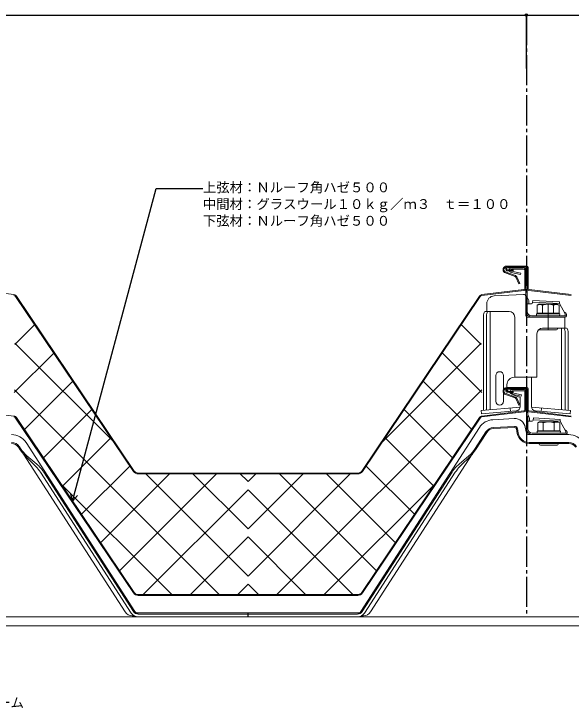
# Model space of a CAD drawing. Units: millimetres at full size, sheet at 1:3; details may follow other scales. Extents: x -1262 to 1258, y -891 to 1034.
# Drawn here: x 81 to 581, y -160 to 463 of the extents above; entities that cross this region are included whole.
import ezdxf
from ezdxf.enums import TextEntityAlignment as Align

# ---------------------------------------------------------------- set-up
doc = ezdxf.new("R2010")
doc.units = ezdxf.units.MM
doc.header["$LTSCALE"] = 3
doc.linetypes.add('CHAIN2', pattern=[12, 9, -1, 1, -1])
for name, color, linetype, lineweight in [('0-4_寸法線1', 5, 'Continuous', 25), ('0-6_名称1', 5, 'Continuous', 25), ('0-B_屋根1', 6, 'Continuous', 20), ('0-C_屋根2', 3, 'Continuous', 9), ('2-1_裏貼1', 2, 'Continuous', 18), ('2-A_タイトフレーム', 3, 'Continuous', 9), ('2-C_断熱金具', 7, 'Continuous', 5), ('3-0_吊子', 7, 'Continuous', 5), ('4-2_H鋼1', 2, 'Continuous', 18)]:
    doc.layers.add(name, color=color, linetype=linetype, lineweight=lineweight)
doc.styles.add('ＭＳ ゴシック', font='')
doc.styles.get('ＭＳ ゴシック').set_extended_font_data('MS Gothic')

msp = doc.modelspace()

# ---------------------------------------------------------------- linework, layer by layer
at = {"layer": '0-4_寸法線1'}
for p, q in [((41.179, 462.211), (541.179, 462.211)), ((541.179, 414.274), (541.179, 462.391)), ((541.179, 462.274), (541.179, 462.391)), ((541.179, 462.211), (781.179, 462.211))]:
    msp.add_line(p, q, dxfattribs=at)
at = {"layer": '0-4_寸法線1', "linetype": 'CHAIN2'}
msp.add_line((541.179, 462.211), (541.179, -77.789), dxfattribs=at)
at = {"layer": '0-4_寸法線1'}
msp.add_circle((541.179, 462.211), 1.05, dxfattribs=at)
msp.add_circle((541.179, 462.211), 1.05, dxfattribs=at)
at = {"layer": '0-6_名称1'}
for q in [(132.399, 32.573), (138.194, 31.02)]:
    msp.add_line((133.743, 26.001), q, dxfattribs=at)
msp.add_lwpolyline([(133.743, 26.001), (208.915, 306.546), (250.802, 306.546)], dxfattribs=at)
at = {"layer": '0-B_屋根1'}
for p, q in [((524.279, 236.211), (538.779, 236.211)), ((524.279, 235.411), (538.779, 235.411)), ((524.279, 233.475), (529.279, 233.475)), ((524.279, 232.675), (529.279, 232.675)), ((529.279, 233.475), (529.279, 232.675)), ((539.779, 234.411), (539.779, 216.929)), ((540.579, 234.411), (540.579, 216.929)), ((81.316, 211.375), (43.459, 215.937)), ((501.043, 211.376), (538.898, 215.937)), ((501.139, 210.581), (538.898, 215.131)), ((82.782, 209.626), (188.593, 52.617)), ((83.445, 210.073), (189.256, 53.064)), ((498.912, 210.071), (393.369, 53.068)), ((499.576, 209.625), (394.033, 52.622)), ((541.579, 128.011), (523.379, 128.011)), ((541.579, 127.211), (523.379, 127.211)), ((524.279, 127.211), (538.779, 127.211)), ((524.279, 126.411), (538.779, 126.411)), ((539.779, 125.411), (539.779, 107.929)), ((540.579, 125.411), (540.579, 107.929)), ((541.779, 107.929), (541.779, 127.011)), ((542.579, 107.929), (542.579, 127.011)), ((531.091, 118.606), (521.542, 122.082)), ((521.918, 122.797), (531.365, 119.358)), ((524.279, 124.475), (529.279, 124.475)), ((524.279, 123.675), (529.279, 123.675)), ((529.279, 124.475), (529.279, 123.675)), ((532.38, 118.427), (535.164, 112.459)), ((81.316, 102.375), (43.459, 106.937)), ((501.043, 102.376), (538.898, 106.937)), ((501.139, 101.581), (538.898, 106.131)), ((581.221, 101.581), (543.363, 106.142)), ((581.316, 102.375), (543.459, 106.937)), ((82.782, 100.626), (188.593, -56.383)), ((83.445, 101.073), (189.256, -55.936)), ((498.912, 101.071), (393.369, -55.932)), ((499.576, 100.625), (394.033, -56.378)), ((192.729, 50.411), (389.893, 50.411)), ((192.73, 51.211), (389.892, 51.211)), ((192.729, -58.589), (389.893, -58.589)), ((192.73, -57.789), (389.892, -57.789))]:
    msp.add_line(p, q, dxfattribs=at)
msp.add_lwpolyline([(531.655, 118.089), (534.439, 112.121), (535.164, 112.459)], dxfattribs=at)
for centre, radius, start, end in [((524.279, 234.443), 1.768, 90, 270), ((524.279, 234.443), 0.968, 90, 270), ((538.779, 234.411), 1.8, 0, 90), ((538.779, 234.411), 1, 0, 90), ((538.779, 216.929), 1, 276.86999, 0), ((538.779, 216.929), 1.8, 276.86999, 0), ((80.958, 208.397), 2.2, 33.97654, 83.13001), ((80.958, 208.397), 3, 33.97654, 83.13001), ((501.402, 208.397), 3, 96.86999, 146.0895), ((501.402, 208.397), 2.2, 96.86999, 146.0895), ((523.379, 124.762), 3.249, 90, 235.57982), ((523.379, 124.762), 2.449, 90.00009, 233.37631), ((524.279, 125.443), 1.768, 90, 270), ((524.279, 125.443), 0.968, 90, 270), ((538.779, 125.411), 1.8, 0, 90), ((538.779, 125.411), 1, 0, 90), ((541.579, 127.011), 1, 0, 90), ((541.579, 127.011), 0.2, 0, 90), ((530.749, 117.667), 1, 25, 70), ((530.749, 117.667), 1.8, 25, 70), ((538.779, 107.929), 1, 276.86999, 0), ((538.779, 107.929), 1.8, 276.86999, 0), ((543.579, 107.929), 1.8, 180, 263.13001), ((543.579, 107.929), 1, 180, 263.13001), ((80.958, 99.397), 2.2, 33.97654, 83.13001), ((80.958, 99.397), 3, 33.97654, 83.13001), ((501.402, 99.397), 3, 96.86999, 146.0895), ((501.402, 99.397), 2.2, 96.86999, 146.0895), ((192.739, 55.411), 5, 213.97654, 270.11492), ((192.739, 55.411), 4.2, 213.97654, 270.11492), ((389.883, 55.411), 4.2, 270.11492, 326.0895), ((389.883, 55.411), 5, 270.11492, 326.0895), ((192.739, -53.589), 4.2, 213.97654, 270.11492), ((389.883, -53.589), 4.2, 270.11492, 326.0895), ((192.739, -53.589), 5, 213.97654, 270.11492), ((389.883, -53.589), 5, 270.11492, 326.0895)]:
    msp.add_arc(centre, radius, start, end, dxfattribs=at)
at = {"layer": '0-C_屋根2'}
for p, q in [((541.579, 237.011), (523.379, 237.011)), ((531.091, 227.606), (521.542, 231.082)), ((521.918, 231.797), (531.365, 228.358)), ((541.579, 236.211), (523.379, 236.211)), ((541.779, 216.929), (541.779, 236.011)), ((542.579, 216.929), (542.579, 236.011)), ((532.38, 227.427), (535.164, 221.459)), ((581.221, 210.581), (543.363, 215.142)), ((581.316, 211.375), (543.459, 215.937))]:
    msp.add_line(p, q, dxfattribs=at)
msp.add_lwpolyline([(531.655, 227.089), (534.439, 221.121), (535.164, 221.459)], dxfattribs=at)
for centre, radius, start, end in [((523.379, 233.762), 3.249, 90, 235.57982), ((541.579, 236.011), 1, 0, 90), ((523.379, 233.762), 2.449, 90.00009, 233.37631), ((541.579, 236.011), 0.2, 0, 90), ((530.749, 226.667), 1, 25, 70), ((530.749, 226.667), 1.8, 25, 70), ((543.579, 216.929), 1.8, 180, 263.13001), ((543.579, 216.929), 1, 180, 263.13001)]:
    msp.add_arc(centre, radius, start, end, dxfattribs=at)
at = {"layer": '2-1_裏貼1'}
for p, q in [((82.194, 166.612), (99.863, 184.281)), ((500.428, 166.612), (482.759, 184.281)), ((170.463, 79.519), (82.21, 167.772)), ((412.159, 79.519), (500.412, 167.772)), ((81.606, 123.598), (116.944, 158.935)), ((501.016, 123.598), (465.679, 158.935)), ((90.03, 89.595), (134.024, 133.589)), ((492.592, 89.595), (448.598, 133.589)), ((265.344, -57.789), (81.638, 125.917)), ((317.278, -57.789), (500.984, 125.917)), ((107.23, 64.369), (151.105, 108.244)), ((475.392, 64.369), (431.517, 108.244)), ((124.43, 39.142), (168.186, 82.898)), ((458.192, 39.142), (414.436, 82.898)), ((141.63, 13.916), (185.267, 57.553)), ((440.992, 13.916), (397.356, 57.553)), ((158.83, -11.311), (220.779, 50.639)), ((176.03, -36.537), (263.553, 50.986)), ((291.311, -41.329), (199.516, 50.466)), ((291.311, 1.097), (241.601, 50.808)), ((291.311, 43.524), (283.685, 51.149)), ((291.311, 43.524), (298.937, 51.149)), ((291.311, 1.097), (341.022, 50.808)), ((291.311, -41.329), (383.107, 50.466)), ((406.593, -36.537), (319.069, 50.986)), ((423.792, -11.311), (361.843, 50.639)), ((222.918, -57.789), (121.094, 44.035)), ((359.704, -57.789), (461.528, 44.035)), ((197.205, -57.789), (291.311, 36.318)), ((385.418, -57.789), (291.311, 36.318)), ((239.631, -57.789), (291.311, -6.109)), ((342.991, -57.789), (291.311, -6.109)), ((282.057, -57.789), (291.311, -48.535)), ((300.565, -57.789), (291.311, -48.535))]:
    msp.add_line(p, q, dxfattribs=at)
at = {"layer": '2-A_タイトフレーム'}
for p, q in [((511.105, 99.135), (530.165, 100.134)), ((392.655, -72.995), (498.883, 92.045)), ((495.257, 73.391), (504.809, 88.231)), ((495.491, 72.174), (505.528, 87.768)), ((511.474, 92.097), (530.533, 93.096)), ((511.519, 91.243), (530.578, 92.242)), ((532.235, 90.924), (532.959, 86.818)), ((533.077, 91.073), (533.801, 86.966)), ((540.017, 92.297), (540.742, 88.19)), ((579.095, 85.711), (543.696, 85.711)), ((87.133, 73.34), (86.202, 74.786)), ((189.702, -72.995), (92.129, 78.6)), ((579.095, 78.663), (543.696, 78.663)), ((579.095, 77.808), (543.696, 77.808)), ((86.901, 72.121), (85.483, 74.323)), ((181.01, -73.348), (89.966, 68.103)), ((91.263, 66.734), (100.978, 57.061)), ((92.847, 66.813), (101.736, 59.223)), ((401.347, -73.348), (492.392, 68.103)), ((489.511, 66.813), (480.622, 59.223)), ((491.094, 66.734), (481.38, 57.061)), ((186.385, -74.348), (105.036, 52.039)), ((188.476, -72.995), (107.961, 52.096)), ((393.882, -72.995), (474.396, 52.096)), ((395.972, -74.348), (477.321, 52.039)), ((190.907, -74.289), (291.311, -74.289)), ((291.179, -77.789), (291.179, -74.289)), ((391.451, -74.289), (291.179, -74.289)), ((291.311, -77.789), (291.311, -74.289)), ((187.317, -76.789), (188.95, -76.789)), ((192.68, -75.289), (291.311, -75.289)), ((192.68, -77.789), (291.311, -77.789)), ((389.677, -75.289), (291.179, -75.289)), ((389.666, -77.789), (291.179, -77.789)), ((395.041, -76.789), (393.408, -76.789))]:
    msp.add_line(p, q, dxfattribs=at)
for centre, radius, start, end in [((530.662, 90.647), 9.5, 10, 93), ((511.916, 83.656), 15.5, 93, 147.23277), ((511.916, 83.656), 8.452, 93, 147.23277), ((511.916, 83.656), 7.597, 93, 147.23277), ((530.662, 90.647), 2.452, 10, 93), ((530.662, 90.647), 1.597, 10, 93), ((543.696, 88.711), 3, 190, 270), ((79.095, 70.211), 15.5, 32.76723, 90), ((543.696, 88.711), 10.903, 190, 270), ((543.696, 88.711), 10.048, 190, 270), ((579.095, 70.211), 15.5, 32.76723, 90), ((79.095, 70.211), 8.452, 32.76723, 90), ((79.095, 70.211), 7.597, 32.76723, 90), ((579.095, 70.211), 8.452, 32.76723, 90), ((579.095, 70.211), 7.597, 32.76723, 90), ((114.195, 89.764), 32.5, 212.76723, 225.12245), ((112.326, 89.628), 30, 212.76723, 229.50957), ((470.031, 89.628), 30, 310.49043, 327.23277), ((468.163, 89.764), 32.5, 314.87755, 327.23277), ((79.81, 35.802), 30, 32.76723, 45.12245), ((80.633, 34.506), 32.5, 32.76723, 49.50957), ((501.725, 34.506), 32.5, 130.49043, 147.23277), ((502.548, 35.802), 30, 134.87755, 147.23277), ((187.317, -69.289), 7.5, 212.76723, 270), ((192.692, -70.289), 7.5, 212.76723, 270), ((192.68, -70.289), 5, 212.76723, 270), ((193.907, -70.289), 5, 212.76723, 270), ((388.451, -70.289), 5, 270, 327.23277), ((389.666, -70.289), 7.5, 270, 327.23277), ((389.677, -70.289), 5, 270, 327.23277), ((395.041, -69.289), 7.5, 270, 327.23277)]:
    msp.add_arc(centre, radius, start, end, dxfattribs=at)
at = {"layer": '2-C_断熱金具'}
for p, q in [((538.474, 211.601), (512.212, 210.225)), ((540.579, 209.604), (540.579, 192.711)), ((505.579, 203.234), (505.579, 196.211)), ((502.69, 193.211), (502.69, 107.632)), ((508.579, 196.211), (503.958, 196.211)), ((505.409, 193.211), (505.409, 107.846)), ((525.579, 196.211), (505.579, 196.211)), ((508.579, 196.211), (508.579, 108.096)), ((530.579, 191.211), (530.579, 137.211)), ((530.579, 191.211), (530.579, 137.211)), ((571.079, 191.211), (542.079, 191.211)), ((575.579, 191.211), (571.079, 191.211)), ((575.579, 191.211), (575.579, 181.211)), ((575.579, 181.211), (555.579, 181.211)), ((572.579, 108.096), (572.579, 181.211)), ((572.579, 181.211), (577.199, 181.211)), ((550.579, 176.211), (550.579, 137.211)), ((575.748, 178.211), (575.748, 107.846)), ((578.467, 178.211), (578.467, 107.632)), ((530.579, 156.1), (530.579, 149.858)), ((513.579, 138.711), (513.579, 115.711)), ((520.579, 138.711), (520.579, 115.711)), ((530.379, 137.211), (535.579, 137.211)), ((550.579, 137.211), (530.579, 137.211)), ((545.579, 137.211), (545.579, 110.909)), ((523.579, 130.411), (523.579, 127.204)), ((524.984, 124.554), (530.015, 121.147)), ((535.579, 119.411), (535.579, 110.909)), ((500.552, 107.464), (535.518, 110.216)), ((500.552, 107.464), (500.787, 104.473)), ((500.787, 104.473), (531.892, 106.921)), ((526.472, 109.504), (526.707, 106.513)), ((580.606, 107.464), (545.639, 110.216)), ((580.37, 104.473), (549.265, 106.921)), ((554.686, 109.504), (554.45, 106.513)), ((580.606, 107.464), (580.37, 104.473))]:
    msp.add_line(p, q, dxfattribs=at)
for centre, radius, start, end in [((512.579, 203.234), 7, 93, 180), ((538.579, 209.604), 2, 0, 92.99998), ((525.579, 191.211), 5, 0, 90), ((542.079, 192.711), 1.5, 180, 270), ((555.579, 176.211), 5, 90, 180), ((517.079, 138.711), 3.5, 0, 180), ((530.379, 130.411), 6.8, 90, 180), ((526.779, 127.204), 3.2, 180, 235.893), ((537.18, 134.325), 15, 241.46876, 263.87188), ((517.079, 115.711), 3.5, 180, 0), ((531.579, 110.909), 4, 274.5, 0), ((549.579, 110.909), 4, 180, 265.5)]:
    msp.add_arc(centre, radius, start, end, dxfattribs=at)
for centre, start_param, end_param in [((503.958, 193.211), 3.1415927, 4.712389), ((506.677, 193.211), 3.1415927, 4.712389), ((574.48, 178.211), 1.5707963, 3.1415927), ((577.199, 178.211), 1.5707963, 3.1415927)]:
    msp.add_ellipse(centre, major_axis=(0, -3), ratio=0.422618, start_param=start_param, end_param=end_param, dxfattribs=at)
at = {"layer": '3-0_吊子'}
for p, q in [((525.656, 233.321), (525.656, 233.411)), ((526.22, 231.921), (526.124, 232.035)), ((526.856, 233.211), (526.856, 233.03)), ((527.098, 232.741), (526.856, 233.03)), ((527.307, 231.257), (527.462, 231.221)), ((535.719, 229.339), (527.462, 231.221)), ((538.079, 235.411), (527.656, 235.411)), ((527.711, 232.396), (535.986, 230.509)), ((538.079, 234.211), (527.856, 234.211)), ((535.986, 230.509), (535.719, 229.339)), ((540.579, 231.711), (540.579, 196.411)), ((541.779, 231.728), (541.779, 196.411)), ((540.579, 228.538), (541.779, 228.538)), ((541.779, 209.211), (543.062, 206.645)), ((546.772, 206.15), (546.667, 204.159)), ((546.772, 206.15), (570.739, 204.893)), ((541.779, 203.211), (545.669, 203.211)), ((543.379, 205.303), (543.379, 203.211)), ((546.688, 204.552), (570.655, 203.296)), ((552.329, 202.711), (550.764, 201.808)), ((550.764, 194.711), (550.764, 201.808)), ((552.329, 202.711), (568.829, 202.711)), ((555.671, 194.711), (555.671, 201.808)), ((565.486, 194.711), (565.486, 201.808)), ((568.829, 202.711), (570.394, 201.808)), ((570.394, 194.711), (570.394, 201.808)), ((570.739, 204.893), (570.655, 203.296)), ((575.779, 194.011), (570.655, 203.296)), ((550.079, 194.203), (555.152, 194.703)), ((550.079, 194.203), (550.258, 192.382)), ((550.764, 194.711), (570.394, 194.711)), ((570.902, 192.411), (571.079, 194.203)), ((574.951, 195.511), (574.979, 195.511)), ((575.779, 194.011), (575.779, 192.411)), ((576.979, 193.511), (576.979, 192.411)), ((545.779, 192.411), (575.779, 192.411)), ((545.779, 191.211), (575.779, 191.211)), ((570.902, 192.411), (550.258, 192.411)), ((569.079, 181.211), (569.079, 180.614)), ((553.079, 179.614), (568.079, 179.614)), ((538.679, 126.211), (528.256, 126.211)), ((538.679, 125.011), (528.456, 125.011)), ((526.256, 124.121), (526.256, 124.211)), ((526.82, 122.721), (526.724, 122.835)), ((527.456, 124.011), (527.456, 123.83)), ((527.698, 123.541), (527.456, 123.83)), ((527.907, 122.057), (528.062, 122.021)), ((536.319, 120.139), (528.062, 122.021)), ((528.311, 123.196), (536.586, 121.309)), ((536.586, 121.309), (536.319, 120.139)), ((541.179, 122.511), (541.179, 90.911)), ((541.179, 119.338), (542.379, 119.338)), ((542.379, 122.528), (542.379, 90.911)), ((542.379, 103.711), (543.662, 101.145)), ((543.979, 99.803), (543.979, 97.711)), ((547.372, 100.65), (547.267, 98.659)), ((547.372, 100.65), (571.339, 99.393)), ((542.379, 97.711), (546.269, 97.711)), ((547.288, 99.052), (571.255, 97.796)), ((552.929, 97.211), (551.364, 96.308)), ((551.364, 89.211), (551.364, 96.308)), ((552.929, 97.211), (569.429, 97.211)), ((556.271, 89.211), (556.271, 96.308)), ((566.086, 89.211), (566.086, 96.308)), ((569.429, 97.211), (570.994, 96.308)), ((570.994, 89.211), (570.994, 96.308)), ((571.339, 99.393), (571.255, 97.796)), ((576.379, 88.511), (571.255, 97.796)), ((550.679, 88.703), (555.752, 89.203)), ((550.679, 88.703), (550.858, 86.882)), ((551.364, 89.211), (570.994, 89.211)), ((571.502, 86.911), (571.679, 88.703)), ((575.551, 90.011), (575.579, 90.011)), ((576.379, 88.511), (576.379, 86.911)), ((577.579, 88.011), (577.579, 86.911)), ((546.379, 86.911), (576.379, 86.911)), ((546.379, 85.711), (576.379, 85.711)), ((571.502, 86.911), (550.858, 86.911)), ((552.679, 77.808), (552.679, 77.211)), ((553.679, 76.211), (568.679, 76.211)), ((569.679, 77.808), (569.679, 77.211))]:
    msp.add_line(p, q, dxfattribs=at)
at = {"layer": '3-0_吊子', "linetype": 'CHAIN2'}
msp.add_line((560.579, 179.614), (560.579, 202.711), dxfattribs=at)
at = {"layer": '3-0_吊子'}
for points in [[(550.079, 194.203), (571.079, 194.203), (566.005, 194.703)], [(550.679, 88.703), (571.679, 88.703), (566.605, 89.203)]]:
    msp.add_lwpolyline(points, dxfattribs=at)
for centre, radius, start, end in [((527.656, 233.411), 2, 90, 180), ((527.656, 233.321), 2, 180, 220), ((527.752, 233.207), 2, 220.00029, 257.15662), ((527.856, 233.211), 1, 90, 180), ((527.864, 233.384), 1, 220, 261.15659), ((538.079, 231.711), 3.7, 0, 90), ((538.079, 231.711), 2.5, 0, 90), ((540.379, 205.303), 3, 0, 26.56505), ((545.669, 204.211), 1, 270, 357), ((553.217, 197.558), 4.907, 59.99994, 120.00006), ((560.579, 188.932), 13.779, 69.13594, 110.86406), ((567.94, 197.558), 4.907, 59.99994, 120.00006), ((545.779, 196.411), 5.2, 180, 270), ((545.779, 196.411), 4, 180, 270), ((555.329, 192.911), 1.8, 90, 95.62833), ((565.829, 192.911), 1.8, 84.37167, 90), ((574.979, 193.511), 2, 0, 90), ((575.779, 192.411), 1.2, 270, 0), ((553.079, 180.614), 1, 218.8743, 270), ((568.079, 180.614), 1, 270, 0), ((528.256, 124.211), 2, 90, 180), ((528.456, 124.011), 1, 90, 180), ((538.679, 122.511), 3.7, 0, 90), ((538.679, 122.511), 2.5, 0, 90), ((528.256, 124.121), 2, 180, 220), ((528.352, 124.007), 2, 220.00029, 257.15662), ((528.464, 124.184), 1, 220, 261.15659), ((540.979, 99.803), 3, 0, 26.56505), ((546.269, 98.711), 1, 270, 357), ((553.817, 92.058), 4.907, 59.99994, 120.00006), ((561.179, 83.432), 13.779, 69.13594, 110.86406), ((568.54, 92.058), 4.907, 59.99994, 120.00006), ((546.379, 90.911), 5.2, 180, 270), ((546.379, 90.911), 4, 180, 270), ((555.929, 87.411), 1.8, 90, 95.62833), ((566.429, 87.411), 1.8, 84.37167, 90), ((575.579, 88.011), 2, 0, 90), ((576.379, 86.911), 1.2, 270, 0), ((553.679, 77.211), 1, 180, 270), ((568.679, 77.211), 1, 270, 0)]:
    msp.add_arc(centre, radius, start, end, dxfattribs=at)
at = {"layer": '4-2_H鋼1'}
for p, q in [((791.311, -77.789), (-708.821, -77.789)), ((791.311, -85.789), (-708.821, -85.789))]:
    msp.add_line(p, q, dxfattribs=at)

# ---------------------------------------------------------------- texts
at = {"layer": '0-6_名称1', "style": 'ＭＳ ゴシック'}
for s, p in [('上弦材：Ｎルーフ角ハゼ５００\u3000\u3000\u3000\u3000\u3000', (250.802, 300.546)), ('中間材：グラスウール１０ｋｇ／ｍ３\u3000ｔ＝１００', (250.802, 285.546)), ('下弦材：Ｎルーフ角ハゼ５００\u3000\u3000\u3000\u3000\u3000', (250.802, 270.546)), ('タイトフレーム', (6.282, -161.806))]:
    msp.add_text(s, height=8.798, dxfattribs=at).set_placement(p, align=Align.BOTTOM_LEFT)

doc.saveas('drawing.dxf')
